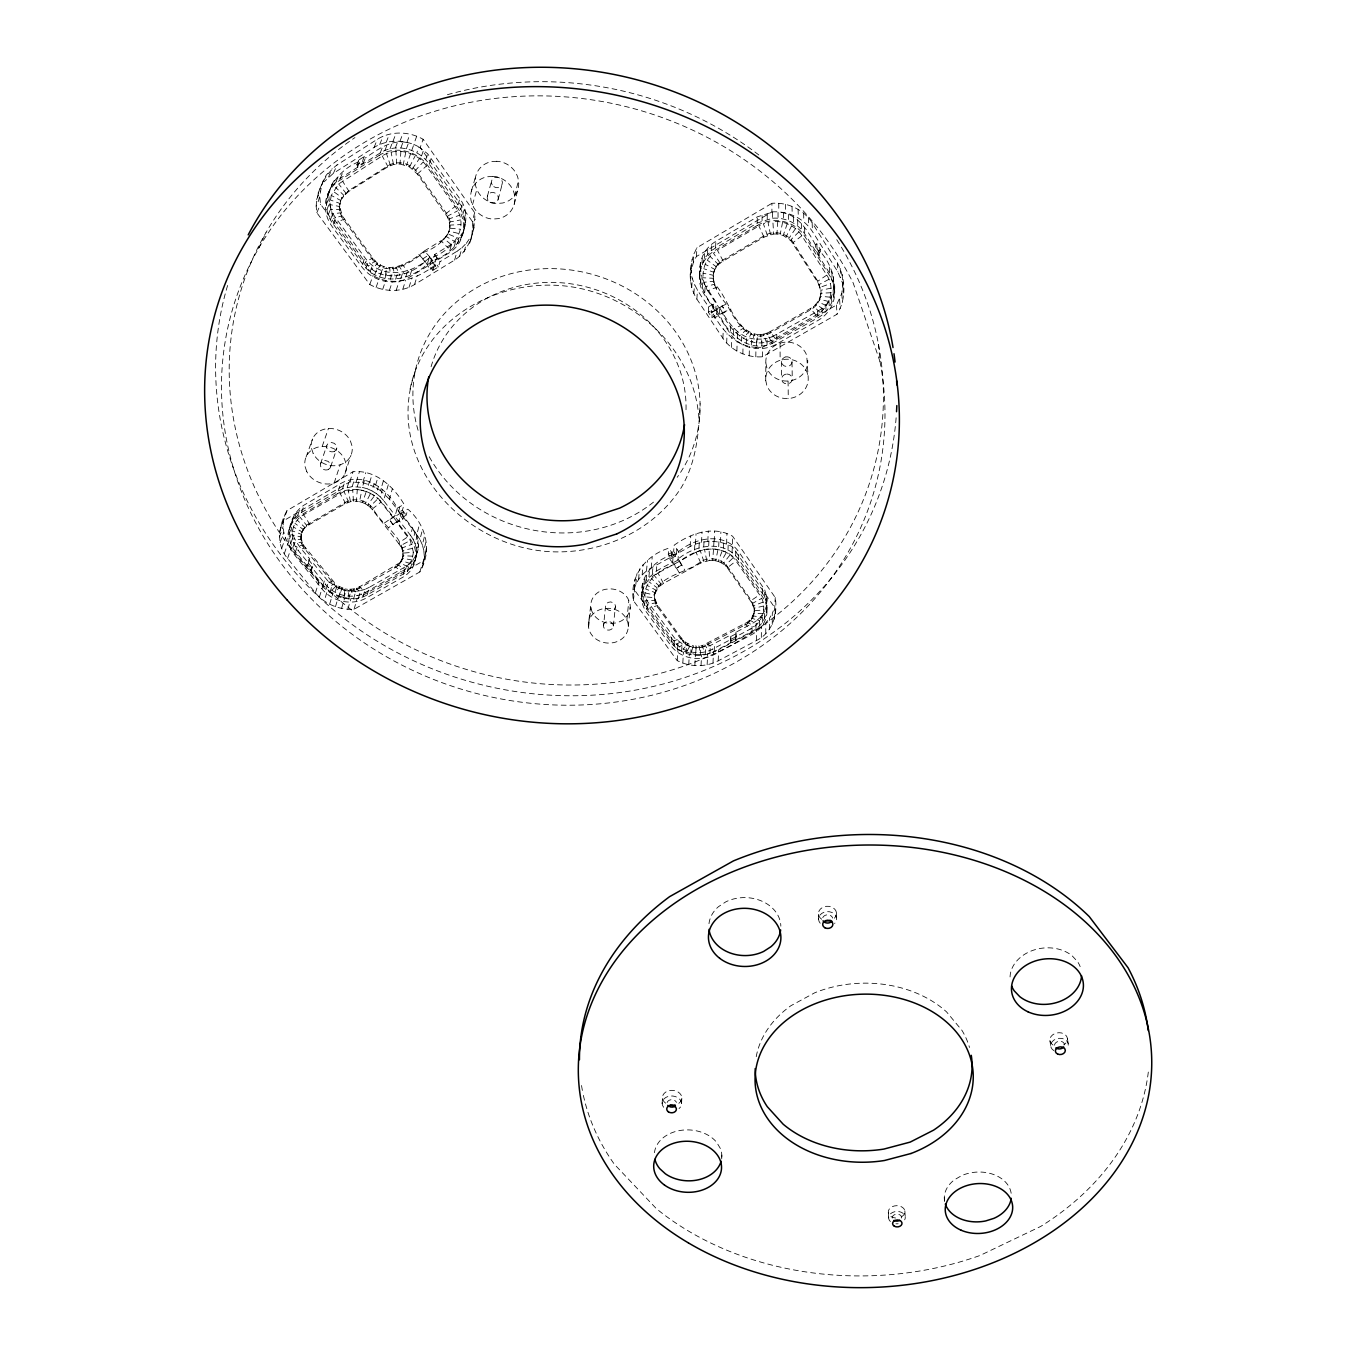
<?xml version="1.0" encoding="UTF-8"?>
<svg xmlns="http://www.w3.org/2000/svg" width="1355" height="1355" viewBox="0 0 1355 1355"><rect width="100%" height="100%" fill="white"/><g stroke="black" fill="none" stroke-linecap="round" stroke-linejoin="round"><path stroke-width="0.75" stroke-dasharray="5 3.75" d="M679.465 573.199L674.417 564.459C656.701 569.761 635.156 588.68 649.655 607.989L673.672 640.983C682.378 652.805 699.925 655.956 712.679 649.113L750.247 629.093C762.713 623.249 768.183 606.108 759.596 594.811L735.985 561.021C722.588 541.898 695.115 548.487 679.804 561.512L678.076 559.073L678.601 551.587L674.096 545.252C690.644 533.362 713.475 525.198 732.598 536.224L775.229 597.538C778.024 614.018 772.418 632.785 756.547 640.475L718.201 660.834C705.548 667.354 689.864 667.151 677.246 660.647L633.446 600.688C629.262 576.248 645.895 555.262 668.743 548.199L673.249 554.534L672.622 563.036L676.382 568.321L681.785 564.967L676.382 568.321M673.249 554.534C649.079 561.224 632.463 586.376 646.945 609.327L671.115 642.49C680.769 655.515 700.129 658.987 714.237 651.467L751.991 631.362C765.761 624.875 771.791 605.956 762.357 593.456L738.644 559.463C724.298 539.036 694.776 544.947 678.076 559.073L681.768 565.391M678.601 551.587C695.166 537.478 724.586 531.583 738.831 551.942L764.677 589.696L766.964 598.097L766.134 614.391M831.089 288.158L820.876 290.241C821.858 298.134 817.505 306.044 810.578 309.787L770.199 332.957C749.959 344.848 734.546 320.203 727.245 304.943C716.321 293.747 704.549 271.39 723.197 261.092L763.966 237.125L773.671 234.008L772.875 221.543C784.172 220.645 795.775 226.099 801.855 235.736L826.787 275.116C835.713 288.429 829.988 307.754 816.066 315.105L775.145 338.53C753.245 351.606 730.413 333.313 722.3 312.768L714.796 317.968L711.189 312.548L711.307 310.498L714.898 315.918L714.796 317.968M774.213 619.201L775.229 597.538M690.406 274.879L693.37 262.328L696.368 256.535L771.91 211.922L771.927 203.301C787.543 202.081 803.667 209.5 812.153 222.813L837.373 262.938C845.639 278.419 846.587 299.116 836.984 314.258L762.475 356.788C747.266 357.906 731.531 350.979 722.893 338.242L696.86 299.116C687.29 283.856 688.679 263.124 696.995 247.66L771.927 203.301M716.88 309.516L716.626 314.936L711.951 317.646L712.239 312.209L719.742 307.856L719.437 314.411C727.601 334.6 749.535 353.011 772.062 343.526L772.079 336.819L817.675 311.142C841.98 298.083 835.679 266.918 818.843 250.235L820.317 249.388L816.811 243.832L815.337 244.679L815.575 251.014M699.587 272.948L704.329 258.483L711.223 250.675L757.208 223.05L772.604 218.223L772.621 212.041L757.31 216.851L715.897 241.326C691.135 256.078 697.486 291.579 715.83 308.991L719.386 315.309L725.67 311.684L722.08 305.874L725.67 311.684M772.265 624.384L772.282 613.544L774.213 608.378M770.453 234.5L768.031 222.288L772.875 221.543M770.199 332.957L770.199 331.602L810.527 308.466C816.997 304.909 821.435 297.71 820.876 290.241M769.42 629.245L769.454 618.371L772.282 613.544M775.212 613.798L775.229 608.31L732.276 546.692C719.353 539.798 703.093 539.612 690.135 546.539L651.264 567.897C641.322 573.385 633.954 583.683 633.259 595.167M767.032 345.051L767.082 338.344L772.079 336.819M765.744 633.632L765.812 622.741L769.454 618.371M766.151 601.485L766.202 593.829M766.913 610.123L766.964 598.097M765.727 380.349L765.846 363.021A20.986 19.478 -2.5 0 1 782.75 342.493A20.986 19.478 -2.5 0 1 806.699 355.349L808.207 377.639A21.29 19.681 -2.3 0 1 791.049 398.184A21.29 19.681 -2.3 0 1 766.811 385.362L765.727 380.349A21.29 19.681 -2.3 0 1 782.868 359.6A21.29 19.681 -2.3 0 1 807.157 372.591L808.207 377.639M764.61 618.49L764.66 610.783L766.185 606.684M764.61 597.352L764.677 589.696M767.235 219.053L767.269 212.854M767.353 235.465L763.39 223.744L768.031 222.288M766.879 334.533L766.896 333.195L770.199 331.602L775.145 338.53M763.966 237.125L758.902 225.946L763.39 223.744M763.864 335.464L763.864 334.109L766.896 333.195L770.775 340.613M761.324 637.46L761.425 626.552L765.812 622.741M762.357 593.456L762.425 585.817M762.357 622.335L762.425 614.594L764.66 610.783M761.815 345.83L761.883 339.106L767.082 338.344M759.461 625.807L759.545 618.066L762.425 614.594M762.475 356.788L762.577 347.303L836.492 305.011L841.811 293.374L843.098 280.739M755.971 628.839L756.073 621.081L759.545 618.066M756.547 640.475L756.683 629.55L761.425 626.552M760.714 335.921L760.731 334.583L763.864 334.109L766.253 341.985M762.052 220.662L762.137 214.48M757.53 335.921L757.564 334.583C733.834 330.468 729.515 299.404 714.813 284.177C710.681 275.404 714.813 264.344 723.248 259.804L763.966 235.872C773.502 229.859 787.374 232.755 793.217 242.528L817.793 281.196L820.927 291.545M763.068 613.747L753.803 613.341L751.551 618.117L747.723 622.03L702.093 645.708L702.026 647.284L747.706 623.588L752.872 617.372L754.261 610.783L763.763 609.902M763.068 602.128L753.787 605.617L754.244 609.733L751.28 600.417L728.008 567.254C722.164 558.717 709.715 556.431 700.874 561.495C686.968 573.673 656.972 574.842 654.33 596.64L654.855 592.508L645.658 589.019M753.787 614.899L754.261 610.783M757.208 223.05L757.31 216.851M753.77 607.159L751.28 600.417L759.596 594.811M751.534 619.675L751.551 618.117L759.664 620.895M755.802 356.788L755.955 347.32C735.206 346.575 721.182 329.079 712.239 312.209M751.991 631.362L752.11 623.605L756.073 621.081M756.53 345.83L756.632 339.123C738.526 338.53 727.652 321.999 719.742 307.856M752.838 604.686L752.872 603.144L761.679 598.402M752.872 617.372L752.889 615.814L761.679 617.44M754.396 335.464L754.413 334.126L752.093 342.002M749.789 621.759L749.823 620.2L757.055 624.028M772.062 343.526L817.912 317.748C830.767 310.803 836.662 295.458 834.155 281.417M751.364 334.55L751.398 333.211L747.57 340.63M751.314 345.068L751.449 338.36M747.706 623.588L747.723 622.03L753.922 626.755M749.213 355.823L749.4 346.355M744.911 625.366L744.945 623.808L750.247 629.093M748.536 333.211L748.553 331.856L743.319 338.631M745.944 331.467L745.978 330.112L739.457 336.023M746.283 343.56L746.436 336.853M742.845 353.909L743.099 344.458M721.707 1158.864L721.809 1155.053M743.692 329.35L743.726 328.012L736.07 332.873M735.731 640.034L735.934 632.243L752.11 623.605M735.934 632.243L736.595 639.628L735.765 638.459L730.447 641.288L731.277 642.456L730.633 635.055L710.24 645.556L699.112 647.673L699.197 646.098L702.093 645.708L704.481 652.06M738.644 559.463L738.831 551.942M735.663 555.855L735.884 548.352M741.558 341.325L741.744 334.617M730.413 642.863L730.633 635.055M741.49 326.538L741.524 325.2L733.157 329.163M736.883 351.097L737.171 341.646M737.272 338.428L737.476 331.738M732.09 552.705L732.598 536.224M751.246 601.976L727.957 568.778L728.008 567.254L735.985 561.021M413.411 552.264L411.988 560.005L404.976 569.557L365.359 592.525C352.266 599.859 334.566 595.743 325.285 584.191L298.117 550.35C288.683 539.883 290.8 521.556 303.622 514.815L344.051 491.509L357.28 489.578L356.467 501.265L350.471 501.689L344.661 503.975L308.771 524.961C299.845 529.449 298.371 542.085 304.977 549.182L336.328 586.935L336.802 585.411L305.485 547.691C298.896 540.577 300.353 527.959 309.262 523.487L345.118 502.519C354.197 497.082 366.748 500.08 373.015 508.413C380.84 525.029 405.484 536.902 402.757 557.227L403.384 553.094L413.411 552.264L410.277 540.476L396.405 521.963L388.191 527.959M733.495 334.922L733.733 328.249M727.957 568.778L725.924 564.747L733.241 557.701M726.585 544.117L726.941 533.65M728.008 550.079L728.262 542.593M725.874 566.271L723.773 562.867L730.023 554.873M731.446 347.439L731.785 338.022M400.877 151.353L399.996 163.989L393.492 164.514L387.174 167.224L348.083 191.902L341.426 198.88L348.574 190.682L387.632 166.021C397.421 159.551 411.412 163.311 417.763 172.864L445.981 212.65C458.905 229.944 439.613 246.898 423.98 252.233C410.362 263.327 386.192 279.045 372.303 259.262L341.68 217.02L339.292 207.806L340.715 200.472L331.23 195.408L338.682 183.958L382.195 155.91C396.608 146.679 417.018 152.15 426.469 165.971L455.077 206.502C470.964 228.199 452.18 250.489 430.805 258.043L424.386 250.963C410.785 262.04 386.632 277.758 372.761 257.975L342.188 215.784L339.8 206.57L340.715 200.472M723.722 564.374L721.283 562.816L721.334 561.292L726.348 552.518M730.362 330.925L730.616 324.268M718.201 660.834L718.607 649.824L756.683 629.55M723.502 548.064L723.79 540.577M721.283 562.816L718.59 561.614L718.641 560.089L722.3 550.689M720.487 542.356L720.894 531.905M713.001 663.12L713.441 652.111L718.607 649.824M714.237 651.467L714.542 643.642M726.67 343.035L727.059 333.635M718.709 546.675L719.014 539.205M709.901 653.398L710.24 645.556M718.59 561.614L715.711 560.784L717.998 549.452M707.852 645.149L707.92 643.574L712.679 649.113M707.141 664.763L707.632 653.737L713.441 652.111M715.711 560.784L712.73 560.36L713.526 548.826M713.729 545.98L714.068 538.494M714.187 541.475L714.627 531.024M722.893 338.242L723.316 328.875M723.197 261.092L717.489 250.37L758.902 225.946M705.261 654.702L705.616 646.86M654.719 594.049L658.564 587.088L663.425 583.429L700.789 563.002L709.732 560.36L709.004 548.809M706.751 560.784L704.532 549.436M707.801 541.475L708.292 531.024M681.582 1103.275L681.836 1097.652M708.699 545.963L709.055 538.494M704.803 646.504L704.888 644.929L708.665 650.891M415.138 371.778C382.144 464.409 469.524 554.127 561.207 551.858C608.785 550.824 655.549 527.925 681.463 487.275C696.436 461.784 698.926 432.584 700.095 403.688M700.433 655.346L700.823 647.521L695.945 647.504L695.538 655.346M720.149 263.209L713.492 253.165L717.489 250.37M701.043 665.593L701.568 654.567L707.632 653.737M716.49 288.649L716.558 287.345L707.75 290.783C699.62 279.113 702.364 261.938 713.492 253.165M700.027 266.529L702.72 281.383L716.168 302.436L715.83 308.991L727.296 303.622M717.896 265.377L717.964 264.089L710.105 256.451M703.753 546.675L704.126 539.188M703.906 561.597L700.264 550.689M713.306 304.113L713.018 309.499L708.343 312.226L711.951 317.646M694.844 665.593L695.437 654.567L677.957 649.655L634.479 589.967L634.309 584.462M714.746 285.482L714.813 284.177L705.447 286.616M701.5 542.356L702.059 531.905M700.789 563.002L696.148 552.552M716.016 267.867L716.084 266.579L707.293 260.177M713.153 276.539L713.221 275.234L703.025 273.202M713.187 279.587L713.255 278.283L703.076 277.775M713.628 273.507L713.695 272.22L703.719 268.663M698.994 548.047L699.383 540.56M713.729 282.585L713.797 281.298L703.906 282.28M715.559 247.643L715.897 241.326M714.593 270.594L714.661 269.306L705.142 264.293M687.171 650.857L690.542 644.912L693.354 645.691L693.269 647.267L690.44 646.487L690.542 644.912L685.478 642.236L681.294 638.019L657.7 605.482L654.533 597.707L645.183 596.827M690.694 654.685L691.135 646.843L682.107 643.608L674.587 638.12L647.622 601.637L643.625 593.676L642.592 585.055M690.44 646.487L687.798 645.319L687.9 643.744L683.208 649.13M662.138 1103.58L662.46 1097.957M711.223 250.675L711.578 244.357M694.539 550.062L694.963 542.593M708.343 312.226L708.648 306.823C700.399 294.577 689.61 281.704 691.067 265.885M688.73 664.746L689.356 653.72M695.471 544.1L696.063 533.65M393.052 524.741L389.359 519.422L393.052 524.741L398.743 521.438L401.012 513.105L407.838 509.158C426.181 524.842 432.618 550.858 419.813 571.946L354.062 609.276C339.563 610.157 324.726 604.11 315.41 592.863L287.582 558.379C275.59 544.778 278.791 525.232 287.023 510.615L353.028 471.743C375.386 469.575 393.424 486.31 404.061 504.263L402.418 510.276L398.167 512.732L399.844 506.702M401.012 513.105L412.479 527.959L416.984 536.173L418.509 544.998L415.02 561.089L407.228 571.708L367.137 594.947C350.674 604.228 329.722 596.454 318.798 582.193L291.206 547.877C284.076 538.985 281.027 526.638 284.736 515.662M687.798 645.319L685.393 643.811L685.478 642.236L679.583 646.877M686.02 653.364L686.477 645.539M292.832 518.559C287.158 534.327 300.471 548.047 309.77 558.887L306.535 565.628L307.788 564.899L311.633 569.676L310.38 570.421L313.598 563.663L328.486 581.668L326.132 589.273L295.509 551.722C283.585 537.816 289.462 514.544 304.113 505.076L340.596 483.616C362.412 470.896 387.411 488.19 397.252 508.21L394.949 516.509L389.241 519.829M685.393 643.811L683.276 641.999L683.36 640.441L676.416 644.167M704.786 292.358L705.193 285.854M707.446 254.317L707.835 247.982M682.801 663.086L683.479 652.077M690.135 546.539L690.762 536.072M316.155 206.112C317.104 190.598 324.692 174.405 337.056 164.92L377.384 139.243C391.121 130.656 409.261 131.333 423.116 139.277L474.758 212.769C475.47 230.028 469.846 250.218 454.602 260.075L414.478 284.601C400.945 292.697 383.414 292.019 369.796 284.516L316.833 212.735L316.155 206.112C322.016 195.848 319.187 182.603 327.758 173.389M683.276 641.999L681.294 638.019L673.672 640.983M681.616 651.433L682.107 643.608M431.212 260.617L429.586 265.868L432.821 270.356L434.43 265.106L429.213 257.873L427.248 264.208C409.346 281.366 378.35 286.379 362.53 263.971L333.313 224.303C315.63 201.201 335.667 169.781 359.82 161.482L358.787 160.042L364.376 156.486L365.41 157.925L363.005 163.853M677.602 648.943L678.11 641.118M677.246 660.647L677.957 649.655M702.297 287.853L702.72 281.383M704.329 258.483L704.736 252.132M429.213 257.873C411.429 274.93 380.586 279.926 364.868 257.619L335.854 218.104C327.436 206.976 326.403 190.344 335.244 179.131M319.865 197.559L320.525 204.148L373.015 275.488C393.932 288.175 418.949 278.131 436.327 264.106L435.734 266.088L430.162 269.493L425.233 261.464C408.77 277.267 379.993 283.246 365.189 262.159L333.482 218.392L329.858 204.571L331.23 195.408M699.671 278.029L700.095 271.593M700.366 267.9L700.789 261.515M700.586 283.043L700.992 276.589M701.958 263.039L702.364 256.671M696.86 299.116L697.486 289.987M674.062 645.929L674.587 638.12M676.89 549.182L676.45 555.347L673.655 551.417L674.096 545.252M671.115 642.49L671.64 634.682M675.264 556.227L675.434 553.907L670.048 556.854L669.878 559.192L672.622 563.036L678.008 560.089L675.264 556.227L669.878 559.192M693.862 293.73L694.505 284.635M696.368 256.535L696.995 247.66M693.37 262.328L694.014 253.402M691.677 287.65L692.337 278.588M690.508 281.315L691.169 272.287M691.355 268.493L692.015 259.533M671.538 552.129L671.081 558.294L668.269 554.364L668.743 548.199M777.77 221.526L776.923 234.008L783.224 235.448L791.032 240.868L817.844 282.501L820.469 288.547L820.419 287.243L830.395 283.652M663.425 583.429L658.174 573.368M660.63 585.241L660.766 583.7L654.499 575.756M695.742 652.653L696.267 646.098L699.197 646.098L700.145 652.653M681.192 639.577L657.565 607.023L656.04 602.772L647.487 604.415M658.564 587.088L658.699 585.563L651.416 578.551M657.565 607.023L657.7 605.482L649.655 607.989M641.897 592.677L646.098 580.279L656.345 571.031L656.972 563.477M655.922 604.313L654.533 597.707M654.939 601.823L655.058 600.282L645.996 600.688M655.583 591.559L655.701 590.018L646.928 585.275M656.87 589.222L657.006 587.68L648.859 581.752M652.382 573.622L653.025 566.051M648.926 576.739L649.604 569.151M646.945 609.327L647.622 601.637M651.264 567.897L652.178 557.328M646.098 580.279L646.792 572.708M644.59 605.465L645.268 597.792M642.033 597.03L642.727 589.391M643.964 584.191L644.658 576.603M642.931 601.332L643.625 593.676M646.487 571.014L647.453 560.428M416.205 556.871L418.509 544.998M399.996 163.989L409.549 166.919L417.34 174.067L447.557 217.139L449.504 223.202L449.437 229.401L449.826 228.165L460.446 229.215M642.135 574.96L643.117 564.357M642.541 588.358L643.235 580.753M423.759 561.631L426.893 545.591M756.784 342.696L757.564 334.583L760.731 334.583L761.544 342.68M332.686 185.144L340.291 178.267L380.23 152.929C396.202 142.766 418.746 148.813 429.23 164.074L457.99 204.859C474.826 227.894 456.076 252.657 432.804 260.787L426.977 265.072L422.709 258.686M635.851 584.428L636.884 573.775M638.561 579.466L639.577 568.846M460.395 239.513C466.137 226.658 469.304 210.889 459.819 198.745L427.706 153.843L418.915 146.95L416.815 152.827M634.072 589.696L635.105 579.025M633.446 600.688L634.479 589.967M474.758 212.769C470.473 223.677 474.843 236.329 467.712 246.559M628.297 626.738L630.227 607.176M626.857 620.184L628.822 600.688M613.307 626.044L615.441 606.498M603.314 625.485A5.014 4.336 7.1 0 1 612.714 623.842L613.171 624.909A5.014 4.336 7.1 0 1 609.462 630.041A5.014 4.336 7.1 0 1 603.449 626.62L605.583 605.939A4.946 4.302 7.2 0 1 614.848 604.296L615.305 605.363A4.946 4.302 7.2 0 1 611.647 610.444A4.946 4.302 7.2 0 1 605.719 607.074L605.583 605.939M588.324 624.791A20.037 17.378 7.1 0 1 603.517 608.649L608.734 608.293A20.037 17.378 7.1 0 1 625.875 617.897L627.738 622.199A20.037 17.378 7.1 0 1 613.053 642.744L607.887 643.083A20.037 17.378 7.1 0 1 588.917 629.33L588.324 624.791L590.78 605.262A19.766 17.225 7.2 0 1 605.787 589.239L610.936 588.9A19.766 17.225 7.2 0 1 627.839 598.419L629.685 602.687A19.766 17.225 7.2 0 1 615.187 623.063L610.089 623.402A19.766 17.225 7.2 0 1 591.373 609.75L590.78 605.262M588.595 626.925L591.068 607.362M385.447 275.353L386.565 267.155L386.124 268.442M344.136 595.539L345.051 588.951L336.802 585.411L331.789 590.238M405.806 152.099L403.282 164.48M357.28 489.578L361.836 490.222L359.515 501.689L356.467 501.265M782.597 222.254L780.141 234.483M514.172 204.402L517.983 188.989M419.813 571.946L426.368 551.112M422.252 566.966L424.877 556.414M514.578 196.323L518.372 180.994M424.284 556.092L423.81 550.452L426.435 539.984M423.81 550.452L422.354 544.879L424.979 534.429M415.02 561.089L418.102 549.385M410.48 568.592L412.411 561.055L416.934 553.568M416.612 552.484L416.222 548.03L418.136 540.577M413.106 565.018L415.02 557.498M422.354 544.879L419.931 539.493L422.591 529.077M407.228 571.708L409.176 564.171L412.411 561.055M419.931 539.493L416.781 534.7L419.474 524.3M416.222 548.03L415.07 543.626L416.984 536.173M415.07 543.626L413.156 539.375L415.087 531.939M403.451 574.283L405.416 566.746L409.176 564.171M498.149 199.473L502.197 184.111M413.156 539.375L410.531 535.377L412.479 527.959M407.906 566.763L399.742 562.765L359.566 586.766L353.875 588.951L348.015 589.357L347.558 590.882L353.418 590.492L359.126 588.29L394.728 567.965L399.335 564.273L402.452 558.243L411.988 560.005M402.994 554.601L403.146 550.418L413.055 548.25M399.335 564.273L401.3 560.614L410.26 563.545M400.911 562.122L402.452 558.243M402.757 551.925L401.3 545.235L410.277 540.476M397.388 566.153L397.794 564.629L404.976 569.557M402.045 549.283L402.452 547.793L412.005 544.287M400.894 546.743L399.048 543.948L399.454 542.457L407.855 536.783M394.728 567.965L395.135 566.458L401.47 571.962M403.604 511.597L401.961 517.644L406.212 515.205L407.838 509.158M402.892 519.033L403.519 516.746L399.725 511.834L399.098 514.104L394.949 516.509L398.743 521.438L402.892 519.033L399.098 514.104M487.427 196.153L491.628 180.825M402.062 559.767L403.146 555.719L413.038 556.211M472.76 228.013L475.182 219.307M470.422 240.733L474.555 225.76M367.137 594.947L369.288 587.325L405.416 566.746M464.054 251.844L466.56 243.002L470.168 237.752M416.781 534.7L389.393 499.165L392.306 488.969M459.565 256.451L462.089 247.575L466.56 243.002M362.937 596.911L365.105 589.29L369.288 587.325M358.364 598.249L360.565 590.628L365.105 589.29M472.505 204.707L476.926 189.294M359.126 588.29L359.566 586.766L365.359 592.525M464.342 224.845L466.137 218.646M354.062 609.276L357.161 598.537L422.438 561.36M454.602 260.075L457.16 251.183L462.089 247.575M462.512 234.906L465.646 223.761M356.162 589.679L356.619 588.138L361.463 594.354M353.57 598.927L355.772 591.305L360.565 590.628M463.986 219.646L465.781 213.463M457.516 243.697L459.328 237.413L462.191 233.263M384.38 523.064L395.22 515.527L383.567 500.486L388.36 484.548M383.567 500.486L380.247 496.794L382.381 489.528M347.829 609.276L350.962 598.537L357.161 598.537M353.418 590.492L353.875 588.951L357.364 595.556M453.959 247.338L455.805 241.054L459.328 237.413M471.354 191.207L475.791 175.93M350.539 590.899L350.979 589.357L353.028 596.166M348.625 598.927L350.877 591.288L355.772 591.305M389.393 499.165L380.501 490.629L383.482 480.466M462.783 214.497L464.596 208.348M380.247 496.794L376.368 493.559L378.519 486.293M460.768 209.517L462.58 203.386M399.048 543.948L372.574 509.887L373.015 508.413L381.043 502.112L392.594 517.051M449.826 250.37L451.689 244.069L455.805 241.054M372.574 509.887L370.254 507.312L370.694 505.838L377.96 498.691L381.043 502.112M343.679 598.249L345.948 590.611L336.548 587.308L334.228 594.913M341.579 608.412L344.763 597.674L350.962 598.537M370.254 507.312L367.916 505.381L368.357 503.908L374.471 495.795L377.96 498.691M380.501 490.629L374.962 487.224L377.994 477.079M328.486 581.668L341.68 589.662L344.593 590.475L345.051 588.951L348.015 589.357L348.591 596.166M449.724 226.336L450.114 225.082L460.886 224.591M447.387 235.143L449.03 231.112L459.243 233.653M335.464 606.718L338.682 595.98L327.537 590.289L324.218 600.976M338.835 596.894L341.138 589.273M448.657 232.366L449.03 231.112M432.821 270.356L438.376 266.952L439.952 261.718L457.16 251.183M341.68 589.662L342.138 588.138L339.783 594.337M376.368 493.559L371.998 490.883L374.183 483.616M457.99 204.859L459.819 198.745M443.525 239.852L447.76 233.89L457.329 237.803M338.902 588.476L339.36 586.952L335.634 592.542M449.504 223.202L449.877 221.966L460.565 219.917M367.916 505.381L365.308 503.772L370.559 493.372L374.471 495.795M445.66 237.667L446.032 236.397L454.738 241.563M436.733 257.23L435.141 262.447L438.376 266.952M365.308 503.772L362.479 502.536L366.307 491.492L361.836 490.222M448.776 220.12L449.149 218.883L459.48 215.276M371.998 490.883L367.29 488.799L369.492 481.55M374.962 487.224L368.983 484.582L372.066 474.436M451.689 244.069L434.752 254.469L432.804 260.787L430.805 258.043M334.041 585.072L334.499 583.548L328.333 587.46M447.557 217.139L447.946 215.902L457.651 210.804M329.621 604.211L332.907 593.507M440.629 241.986L443.915 238.599L451.554 244.849M445.592 213.887L455.077 206.502M331.721 582.599L332.195 581.075L325.285 584.191M281.044 526.011L283.331 520.913L349.793 481.872L362.683 482.77L365.816 472.658M329.959 592.355L332.297 584.75M290.241 525.926L294.594 518.271L301.555 512.41L342.544 488.799L352.164 486.665L362.327 487.377L364.546 480.127M430.162 269.493L430.771 267.511M691.372 652.043L693.354 645.691L696.267 646.098L696.182 647.673L691.135 646.843M357.246 486.665L359.498 479.416M353.435 501.265L352.707 489.578M319.374 597.098L322.727 586.41M322.829 585.733L325.217 578.162M356.23 481.872L359.414 471.743M350.471 501.689L348.269 490.222M352.164 486.665L354.451 479.416M347.676 502.536L348.133 501.062L344.051 491.509M315.41 592.863L318.798 582.193M344.661 503.975L345.118 502.519L340.071 493.423M414.478 284.601L417.34 275.573M347.219 487.377L349.539 480.144M349.793 481.872L353.028 471.743M408.99 287.362L411.903 278.317M410.328 274.608L412.394 268.188M342.544 488.799L344.881 481.55M338.242 490.883L340.596 483.616M345.017 473.556L350.911 455.382M405.755 276.911L407.855 270.492M402.74 289.36L405.687 280.299M311.142 571.2L313.598 563.663M400.809 278.486L402.926 272.067M334.143 483.024L340.173 464.765M307.297 566.407L309.77 558.887M396.151 290.36L399.166 281.298M401.859 265.834L402.3 264.564L408.431 271.779M398.658 267.477L399.081 266.19L404.197 273.913M304.977 549.182L305.485 547.691L298.117 550.35M395.609 279.282L397.76 272.863M303.08 546.404L303.571 544.896L295.593 546.675M389.41 290.377L392.476 281.315M330.671 466.747L336.768 448.657M301.081 541.204L301.589 539.713L292.612 538.884M429.23 164.074L431.246 158.145M306.128 526.824L306.637 525.334L300.132 517.271M390.257 279.299L392.459 272.88M301.86 543.863L302.368 542.356L293.764 542.864M308.771 524.961L309.262 523.487L303.622 514.815M395.677 268.425L396.117 267.138L399.742 275.336M301.589 533.311L302.097 531.821L293.341 527.027M295.509 551.722L298.049 544.253M300.946 535.869L301.454 534.378L292.375 530.872M302.69 530.906L303.198 529.415L294.967 523.42M392.543 268.9L392.984 267.613L395.05 276.064M300.776 538.528L301.284 537.037L292.138 534.869M304.214 528.738L304.706 527.247L297.253 520.151M382.669 289.394L385.785 280.333M287.582 558.379L291.206 547.877M320.525 463.833L326.758 445.761M425.673 159.755L427.706 153.843M384.922 278.52L387.14 272.101M292.782 547.759L295.339 540.306M389.342 268.917L389.783 267.629L390.257 276.064M410.633 153.589L406.5 165.462M380.755 273.964L383.431 266.207L382.991 267.494M290.732 543.524L293.324 536.089M301.555 512.41L304.113 505.076M284.313 553.619L287.971 543.152M289.445 539.121L292.036 531.685M297.795 515.069L300.353 507.735M322.185 446.439L328.435 428.519M417.34 174.067L426.469 165.971M289.191 530.212L291.782 522.81M292.053 521.912L294.645 514.561M294.594 518.271L297.168 510.92M421.507 155.977L423.573 150.083M288.92 534.632L291.511 527.231M376.08 287.412L379.248 278.368M379.705 276.962L381.958 270.543M379.993 266.122L380.45 264.835L376.284 271.881M281.721 548.267L285.397 537.833M414.85 171.052L423.183 161.973M410.023 389.139C425.809 311.921 511.377 271.305 584.378 289.394C645.132 304.316 696.436 357.297 699.045 421.405M374.742 274.659L377.029 268.256M472.319 221.424L420.219 147.475L423.116 139.277M280.062 542.694L283.754 532.278M279.384 537.02L283.093 526.638M369.796 284.516L373.015 275.488M377.249 264.327L377.689 263.039L372.151 269.205M412.36 168.799L419.423 158.586M409.549 166.919L415.206 155.757M306.095 456.991L312.548 439.003M279.723 531.414L287.023 510.615M370.152 271.678L372.456 265.292M374.776 262.159L375.233 260.871L368.458 265.97M416.713 136.211L413.749 144.392L420.219 147.475M372.303 259.262L372.761 257.975L365.189 262.159M411.734 150.405L413.851 144.545C401.08 139.328 385.904 140.141 374.099 147.424L333.449 173.271L324.099 181.807M366.053 268.087L368.374 261.718M406.365 148.762L408.516 142.902C392.34 138.498 377.91 149.355 365.41 157.925M406.957 142.292L409.972 134.128M362.53 263.971L364.868 257.619M396.71 164.006L395.931 151.37M393.492 164.514L391.104 152.133M400.86 147.932L403.062 142.072M399.979 141.242L403.045 133.095M395.372 147.949L397.591 142.089M390.46 165.513L386.531 153.64M387.174 167.224L387.632 166.021L382.195 155.91M390.003 148.796L392.256 142.953M393.001 141.259L396.134 133.112M787.238 223.694L783.224 235.448M384.922 150.473L387.208 144.612M386.192 142.343L389.376 134.196M380.23 152.929L382.533 147.051M379.739 144.477L382.974 136.296M343.73 220.272L344.221 219.036L336.175 222.677M374.099 147.424L377.384 139.243M341.68 217.02L342.188 215.784L333.482 218.392M340.393 214.039L340.901 212.803L331.535 213.938M362.446 161.211L363.496 162.668L357.872 166.225L356.839 164.785L362.446 161.211L364.376 156.486M333.313 224.303L335.854 218.104M339.597 210.94L340.088 209.72L330.315 209.297M357.381 167.41L359.82 161.482M348.083 191.902L348.574 190.682L342.476 181.079M339.495 204.69L340.003 203.47L330.163 199.913M343.103 196.323L343.611 195.103L335.532 187.329M339.292 207.806L339.8 206.57L329.858 204.571M356.839 164.785L358.787 160.042M345.203 194.087L345.694 192.867L338.682 183.958M330.417 219.662L332.974 213.497M328.249 214.717L330.823 208.568M326.894 209.551L329.468 203.436M340.291 178.267L342.815 172.288M326.369 204.317L328.96 198.22M336.175 181.401L338.716 175.388M327.893 194.138L332.483 183.399M326.707 199.134L329.299 193.054M340.224 201.692L341.934 197.661L333.042 191.174M333.449 173.271L337.056 164.92M316.833 212.735L320.525 204.148M328.52 177.031L332.144 168.664M316.562 199.541L320.271 191.021M318.052 193.189L324.268 178.792M258.551 248.439L266.003 232.552M791.591 225.811L786.12 236.854M795.521 228.555L788.746 238.666M798.942 231.857L791.015 239.598L791.032 240.868M801.855 235.736L793.217 242.528L793.234 243.798M826.787 275.116L817.793 281.196L817.844 282.501M424.386 250.963L441.019 240.733L447.726 247.66M422.591 259.042L428.282 255.248L435.734 266.088M396.405 521.963L399.014 520.439L410.531 535.377M708.648 306.823L716.168 302.436M816.811 243.832L816.997 248.88L815.524 249.743L819.047 255.316L820.52 254.452L820.317 249.388M711.189 312.548L722.063 306.247M397.252 508.21L404.061 504.263M668.269 554.364L673.655 551.417M656.345 571.031L672.707 562.02L674.417 564.459M731.463 636.206L736.747 633.395M828.972 279.316L819.453 284.364L819.521 285.668M722.3 312.768L730.887 309.075M763.763 605.99L754.261 608.192L754.244 612.341M831.005 292.714L820.842 293.273L820.893 294.577M771.91 211.922C787.645 210.703 803.888 218.138 812.458 231.553L837.881 271.915L842.708 283.483L843.657 289.835M772.604 218.223C785.121 217.24 797.993 223.219 804.751 233.89L829.802 273.524L834.511 287.904M773.671 234.008L776.923 234.008M756.632 339.123L761.883 339.106M755.955 347.32L762.577 347.303M709.732 560.36L712.73 560.36M695.437 654.567L701.568 654.567M830.192 297.185L820.3 296.254L820.351 297.575M344.593 590.475L350.877 591.288M815.337 244.679C807.563 229.994 796.689 212.667 778.024 212.024L778.058 218.206M645.065 592.897L654.448 595.099L654.397 599.249M828.633 301.504L819.267 299.133L819.318 300.454M338.682 595.98L344.763 597.674M359.515 501.689L362.479 502.536M362.683 482.77L368.983 484.582M362.327 487.377L367.29 488.799M826.398 305.536L817.776 301.826L817.827 303.147M366.307 491.492L370.559 493.372M823.518 309.194L815.862 304.265L815.913 305.586M820.08 312.378L813.576 306.399L813.627 307.721M418.814 254.401L425.233 261.464M816.066 315.105L810.527 308.466L810.578 309.787M308.517 559.615L312.344 564.391M402.418 510.276L406.212 515.205M434.752 254.469L439.952 261.718M707.75 290.783L718.709 307.331M816.997 248.88L820.52 254.452M679.804 561.512L684.851 570.252M880.005 361.582L853.176 282.941A333.482 302.809 14 0 0 298.422 195.018A333.482 302.809 14 0 0 467.661 691.05A333.482 302.809 14 0 0 880.005 361.582L878.514 344.441M765.846 363.021L766.93 368.001A20.986 19.478 -2.5 0 0 790.812 380.687A20.986 19.478 -2.5 0 0 807.732 360.345M1067.435 1038.557L1068.282 1044.129M1049.905 1040.538L1050.718 1046.111M944.299 1197.617L944.621 1201.462M904.852 1210.862L905.225 1216.638M842.166 274.438L842.708 283.483M842.979 287.108L843.538 296.237M841.811 293.374L842.353 302.538M840.185 268.341L840.727 277.368M839.626 299.387L840.151 308.584M837.373 262.938L837.881 271.915M888.372 1212.877L888.694 1218.653M836.492 305.011L836.984 314.258M833.41 276.437L833.748 282.89M834.07 286.447L834.426 292.951M833.173 291.41L833.494 297.931M831.835 271.627L832.173 278.063M831.445 296.186L831.767 302.724M829.48 267.104L829.802 273.524M828.972 300.641L829.277 307.212M825.788 304.689L826.076 311.26M821.994 308.212L822.265 314.817M818.843 250.235L819.098 256.586M817.675 311.142L817.912 317.748M812.153 222.813L812.458 231.553M836.475 912.83L836.662 918.199M808.41 217.799L808.681 226.505M804.582 227.64L804.751 233.89M803.617 213.158L803.854 221.847M801.449 223.473L801.601 229.706M818.454 914.32L818.589 919.689M798.112 209.314L798.315 217.969M797.655 219.815L797.79 226.031M793.319 216.766L793.42 222.965M792.048 206.333L792.184 214.971M792.014 361.954L792.269 379.248M788.508 214.429L788.593 220.611M788.085 381.026L788.271 398.539M785.544 204.3L785.629 212.938M783.376 212.82L783.427 219.019M781.547 361.429L781.649 378.723M780.057 343.171L780.141 360.295M778.769 203.284L778.803 211.905M776.771 334.583L776.788 341.274M836.763 239.7A328.842 299.811 14.4 0 1 736.002 642.541A328.842 299.811 14.4 0 1 290.512 548.148A328.842 299.811 14.4 0 1 354.942 137.6M447.421 94.715A328.842 299.811 14.4 0 1 760.053 155.91M418.085 430.314A144.341 131.367 14.1 0 1 578.195 271.152A144.341 131.367 14.1 0 1 677.195 477.299M653.5 502.129A144.341 131.367 14.1 0 1 428.316 455.043M896.129 417.78A342.493 312.311 14.4 0 1 498.098 688.459A342.493 312.311 14.4 0 1 228.131 283.72M431.093 366.714A130.199 118.461 14 0 1 574.672 284.414A130.199 118.461 14 0 1 686.003 410.311M895.604 1218.01A8.333 6.165 -2.1 0 1 889.185 1209.185A8.333 6.165 -2.1 0 1 902.701 1207.542A8.333 6.165 -2.1 0 1 899.872 1217.484M890.387 1221.549A8.35 6.182 -2.1 0 1 890.743 1213.606A8.35 6.182 -2.1 0 1 901.38 1212.319A8.35 6.182 -2.1 0 1 904.7 1219.822M898.128 1223.734A8.35 6.182 -2.1 0 1 895.943 1223.785M821.689 919.232A9.045 7.3 -1.4 0 1 820.503 908.951A9.045 7.3 -1.4 0 1 833.24 907.901A9.045 7.3 -1.4 0 1 834.409 918.182M820.215 923.229A9.079 7.317 -1.3 0 1 821.757 913.405A9.079 7.317 -1.3 0 1 834.019 913.677A9.079 7.317 -1.3 0 1 834.595 923.551M665.627 1103.173A9.705 7.436 2.8 0 1 665.576 1092.181A9.705 7.436 2.8 0 1 679.837 1093.4A9.705 7.436 2.8 0 1 677.365 1104.173M663.679 1107.272A9.739 7.453 2.8 0 1 665.915 1097.398A9.739 7.453 2.8 0 1 679.007 1098.515A9.739 7.453 2.8 0 1 679.041 1108.593M1010.051 976.938A35.874 28.167 -6.8 0 1 1033.272 950.228A35.874 28.167 -6.8 0 1 1072.127 955.783L1077.513 961.593A35.874 28.167 -6.8 0 1 1080.155 966.64M708.987 923.67A36.009 28.98 1 0 1 718.472 906.681L725.772 901.871A36.009 28.98 1 0 1 761.967 901.194A36.009 28.98 1 0 1 780.853 926.176M944.52 1200.852A33.553 24.881 -3.8 0 1 954.479 1179.765L961.559 1175.666A33.553 24.881 -3.8 0 1 1011.338 1195.042M654.465 1152.715A33.756 25.457 2.3 0 1 680.091 1130.477A33.756 25.457 2.3 0 1 716.676 1142.333L720.352 1148.464A33.756 25.457 2.3 0 1 720.979 1161.658M1053.021 1045.027A8.808 6.792 -6.5 0 1 1052.462 1035A8.808 6.792 -6.5 0 1 1065.403 1034.847A8.808 6.792 -6.5 0 1 1063.692 1044.891M1053.834 1050.599A8.841 6.809 -6.5 0 1 1052.293 1041.521A8.841 6.809 -6.5 0 1 1063.929 1038.997A8.841 6.809 -6.5 0 1 1067.486 1047.635M1148.312 1072.059A285.109 220.645 -1.8 0 1 1040.623 1226.478L980.004 1255.492A285.109 220.645 -1.8 0 1 656.413 1208.711L614.408 1164.318A285.109 220.645 -1.8 0 1 582.769 1092.452M582.379 1090.436A285.109 220.645 -1.8 0 1 581.058 1082.289M756.226 1056.714A108.468 83.807 -1.8 0 1 790.964 1005.681L814.762 992.775A108.468 83.807 -1.8 0 1 946.552 1011.897L961.982 1030.41A108.468 83.807 -1.8 0 1 969.503 1047.466M892.267 1218.077A4.709 3.489 -2.1 0 1 894.707 1214.622A4.709 3.489 -2.1 0 1 899.906 1214.893L900.753 1215.537A4.709 3.489 -2.1 0 1 901.6 1218.111M667.134 1102.547A4.844 3.709 2.8 0 1 671.64 1099.718A4.844 3.709 2.8 0 1 676.467 1102.394M822.773 917.674A5.098 4.116 -1.3 0 1 827.939 914.828A5.098 4.116 -1.3 0 1 832.631 918.08M1054.546 1045.196A4.963 3.828 -6.5 0 1 1057.781 1041.589A4.963 3.828 -6.5 0 1 1063.15 1042.334L1063.895 1043.13A4.963 3.828 -6.5 0 1 1064.454 1045.044M379.298 155.3L339.258 180.672A35.687 32.469 32.7 0 0 332.297 226.793L361.582 266.529A35.196 32.046 29.5 0 0 409.481 277.182L449.081 252.911A35.315 32.503 29.7 0 0 457.245 207.315L428.417 166.462A35.823 32.927 33.3 0 0 379.298 155.3M757.174 225.54L715.423 250.184A34.298 32.486 2.4 0 0 704.634 294.983L730.26 333.601A33.994 31.91 -0.3 0 0 776.788 343.984L818.014 320.424A34.214 32.266 -4.9 0 0 829.921 276.115L804.819 236.414A34.502 32.859 -2.8 0 0 757.174 225.54M337.293 493.796L300.539 515.357A32.656 28.015 19.7 0 0 294.475 554.737L321.863 588.798A32.3 27.625 18 0 0 366.273 598.012L402.655 577.332A32.401 27.981 17.3 0 0 409.752 538.375L382.72 503.433A32.757 28.37 19.2 0 0 337.293 493.796M694.37 553.094L656.091 574.08A31.741 27.811 4.4 0 0 646.674 612.426L670.894 645.624A31.487 27.371 3.2 0 0 714.102 654.634L751.94 634.496A31.656 27.659 1.5 0 0 762.34 596.539L738.56 562.494A31.91 28.133 2.7 0 0 694.37 553.094M334.499 451.367L333.279 451.757A5.217 4.556 22.3 0 1 326.86 448.166A5.217 4.556 22.3 0 1 330.23 442.645L331.552 442.543A5.217 4.556 22.3 0 1 334.499 451.367M328.367 469.491L327.148 469.897A5.285 4.607 21.8 0 1 320.627 466.255A5.285 4.607 21.8 0 1 324.048 460.683L325.386 460.581A5.285 4.607 21.8 0 1 328.367 469.491M785.731 356.907L784.426 357.33A5.251 4.878 -2.5 0 0 786.459 366.544L787.831 366.443A5.251 4.878 -2.5 0 0 791.913 360.667A5.251 4.878 -2.5 0 0 785.731 356.907M785.883 374.166L784.579 374.59A5.318 4.912 -2.3 0 0 786.628 383.905L788.017 383.804A5.318 4.912 -2.3 0 0 792.167 377.96A5.318 4.912 -2.3 0 0 785.883 374.166M496.828 161.279L491.171 161.702A22.154 20.765 30.1 0 0 475.893 186.855L478.112 192.037A22.154 20.765 30.1 0 0 496.997 203.47L502.603 203.03A22.154 20.765 30.1 0 0 518.728 183.569L517.983 178.064A22.154 20.765 30.1 0 0 496.828 161.279M492.695 176.37L486.936 176.811A22.476 21.019 29 0 0 471.455 202.251L473.708 207.484A22.476 21.019 29 0 0 492.881 219.053L498.589 218.612A22.476 21.019 29 0 0 514.917 198.931L514.172 193.375A22.476 21.019 29 0 0 492.695 176.37M488.003 200.252L487.427 198.931A5.64 5.268 29 0 1 491.323 192.562A5.64 5.268 29 0 1 498.149 196.695L498.335 198.101A5.64 5.268 29 0 1 488.003 200.252M492.187 184.873L491.645 183.569A5.556 5.2 30.1 0 1 495.473 177.285A5.556 5.2 30.1 0 1 502.197 181.367L502.383 182.739A5.556 5.2 30.1 0 1 492.187 184.873M306.687 471.371L305.078 466.577A21.155 18.411 21.8 0 1 319.543 446.76A21.155 18.411 21.8 0 1 344.56 459.176L346.118 464.003A21.155 18.411 21.8 0 1 331.619 483.65A21.155 18.411 21.8 0 1 306.687 471.371M313.107 453.248L311.531 448.488A20.867 18.242 22.3 0 1 325.827 428.858A20.867 18.242 22.3 0 1 350.488 441.154L352.012 445.93A20.867 18.242 22.3 0 1 337.683 465.392A20.867 18.242 22.3 0 1 313.107 453.248"/><path stroke-width="1.5" d="M684.58 424.691A130.199 118.461 14 0 1 619.675 508.108L589.103 518.152A130.199 118.461 14 0 1 428.739 376.809M248.202 234.889A342.493 312.311 14.4 0 1 605.228 72.831A342.493 312.311 14.4 0 1 893.03 347.541M893.995 353.74A342.493 312.311 14.4 0 1 895.062 362.039M896.62 380.772A342.493 312.311 14.4 0 1 896.807 384.922M896.824 405.585A342.493 312.311 14.4 0 1 896.536 411.7M830.598 920.384A9.045 7.3 -1.4 0 1 825.94 920.773M720.979 1161.658A33.756 25.457 2.3 0 1 665.39 1173.803L659.733 1168.654A33.756 25.457 2.3 0 1 654.905 1159.355M780.649 929.97A36.009 28.98 1 0 1 770.91 946.755L763.644 951.43A36.009 28.98 1 0 1 709.021 929.344M1081.544 975.719A35.874 28.167 -6.8 0 1 1058.272 1002.023A35.874 28.167 -6.8 0 1 1019.756 996.636L1014.319 990.928A35.874 28.167 -6.8 0 1 1011.626 985.966M1011.203 1198.294A33.553 24.881 -3.8 0 1 993.859 1218.365L985.746 1220.923A33.553 24.881 -3.8 0 1 945.316 1204.036M675.078 1104.935A9.705 7.436 2.8 0 1 670.081 1105.019M971.264 1055.308A108.468 83.807 -1.8 0 1 933.578 1130.155L910.238 1142.079L883.9 1149.074A108.468 83.807 -1.8 0 1 783.139 1124.176L767.252 1106.645A108.468 83.807 -1.8 0 1 755.175 1068.621M579.449 1059.745A285.109 220.645 -1.8 0 1 669.641 896.637L733.478 860.882A285.109 220.645 -1.8 0 1 1089.268 916.59L1128.021 967.69A285.109 220.645 -1.8 0 1 1148.244 1030.511M899.72 1220.415A4.709 3.489 -2.1 0 1 893.995 1220.398M675.434 1106.002A4.844 3.709 2.8 0 1 667.795 1105.341M831.868 921.18A5.098 4.116 -1.3 0 1 829.887 922.603L828.633 922.958A5.098 4.116 -1.3 0 1 823.044 920.807M1063.692 1046.975A4.963 3.828 -6.5 0 1 1055.867 1047.889M616.728 533.938L585.597 544.1A132.722 120.087 13.5 0 1 422.421 398.489A132.722 120.087 13.5 0 1 629.228 331.077A132.722 120.087 13.5 0 1 616.728 533.938M911.017 1153.495L884.527 1160.49A109.111 84.027 -1.8 0 1 758.461 1058.695A109.111 84.027 -1.8 0 1 933.46 1012.405A109.111 84.027 -1.8 0 1 911.017 1153.495M287.311 600.248A349.167 316.63 13.9 0 0 879.192 525.842A349.167 316.63 13.9 0 0 489.545 89.532A349.167 316.63 13.9 0 0 287.311 600.248M719.624 958.239A36.229 29.082 1.1 0 0 779.87 944.52A36.229 29.082 1.1 0 0 734.512 909.408A36.229 29.082 1.1 0 0 719.624 958.239M1028.089 1011.846A36.077 28.252 -6.7 0 0 1083.39 986.711A36.077 28.252 -6.7 0 0 1030.833 962.711A36.077 28.252 -6.7 0 0 1028.089 1011.846M961.288 1230.289A33.756 24.932 -3.7 0 0 1012.676 1208.22A33.756 24.932 -3.7 0 0 962.948 1187.014A33.756 24.932 -3.7 0 0 961.288 1230.289M664.475 1185.049A33.943 25.525 2.3 0 0 720.674 1173.091A33.943 25.525 2.3 0 0 677.669 1142.197A33.943 25.525 2.3 0 0 664.475 1185.049M688.442 1242.925A286.786 221.255 -1.8 0 0 1148.955 1093.536A286.786 221.255 -1.8 0 0 757.699 862.491A286.786 221.255 -1.8 0 0 688.442 1242.925M894.317 1226.19A4.726 3.489 -2 0 0 901.956 1223.921A4.726 3.489 -2 0 0 895.604 1220.211A4.726 3.489 -2 0 0 894.317 1226.19M668.286 1111.761A4.844 3.709 2.8 0 0 676.297 1109.965A4.844 3.709 2.8 0 0 670.098 1105.511A4.844 3.709 2.8 0 0 668.286 1111.761M824.941 927.785A5.115 4.116 -1.3 0 0 832.885 924.567A5.115 4.116 -1.3 0 0 825.517 920.672A5.115 4.116 -1.3 0 0 824.941 927.785M1057.696 1054.088A4.98 3.828 -6.5 0 0 1065.318 1050.633A4.98 3.828 -6.5 0 0 1058.035 1047.415A4.98 3.828 -6.5 0 0 1057.696 1054.088"/></g></svg>
